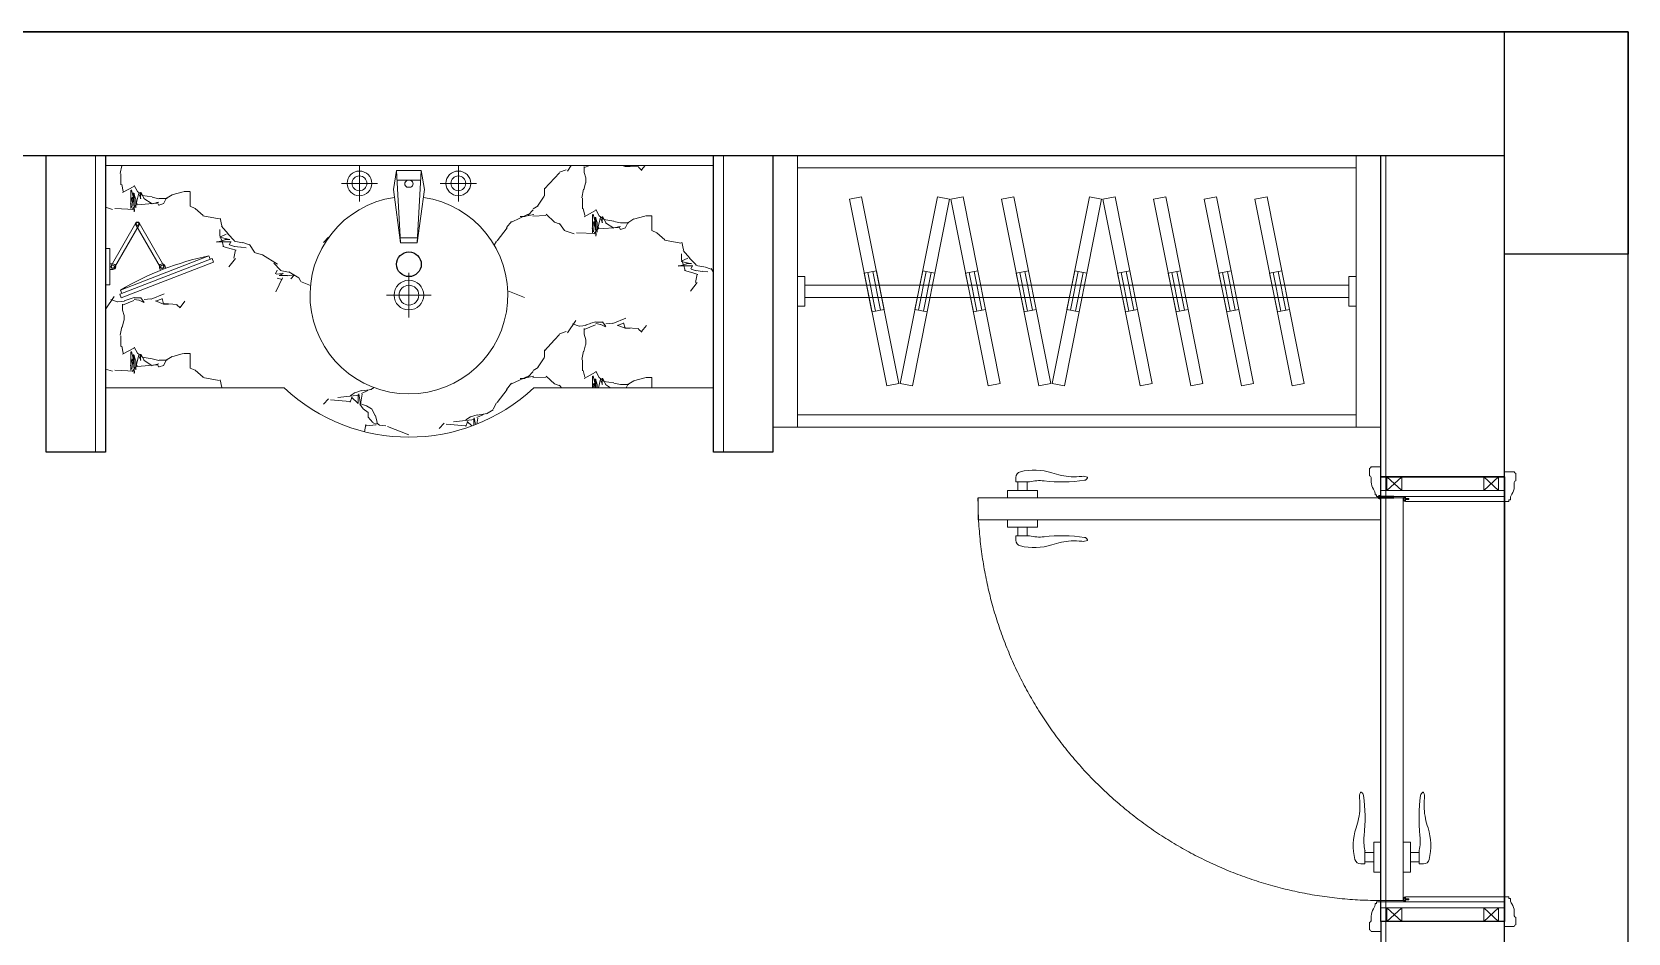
# Model space of a CAD drawing. Header units: millimetres. Extents: x 3162 to 221128, y -144913 to 11496.
# Drawn here: x 32800 to 36028, y -627 to 1196 of the extents above; entities that cross this region are included whole.
import ezdxf
from ezdxf.xclip import XClip

# ---------------------------------------------------------------- set-up
doc = ezdxf.new("R2010")
doc.units = ezdxf.units.MM
doc.header["$LTSCALE"] = 10
doc.header["$XCLIPFRAME"] = 2
for name, pattern in [('ACAD_ISO03W100', [30, 12, -18]), ('DASH', [8.89, 6.35, -2.54]), ('DOTE', [61.468, 50.8, -5.08, 0.508, -5.08]), ('HIDDEN', [9.525, 6.35, -3.175])]:
    doc.linetypes.add(name, pattern=pattern)
for name, color, linetype, lineweight in [('FC-Doorsill【门槛线】', 8, 'Continuous', 0), ('FF-Complete【墙体完成线】', 6, 'Continuous', 0), ('FF-Door【门】', 51, 'Continuous', 0), ('FF-FIXT【洁具】', 31, 'Continuous', 0), ('FF-MT【门套】', 20, 'Continuous', 0), ('FF-【活动成品家具】', 51, 'Continuous', 0)]:
    doc.layers.add(name, color=color, linetype=linetype, lineweight=lineweight)
for name, color, linetype in [('SYMBOL【符号】', 136, 'Continuous'), ('WALL_NEW【新建墙体】', 4, 'Continuous'), ('WALL【墙体】', 7, 'Continuous')]:
    doc.layers.add(name, color=color, linetype=linetype)

# ---------------------------------------------------------------- blocks, each defined once
blk = doc.blocks.new('洗手台40')
at = {"color": 8}
for p, q in [((194.8, 336.5), (194.8, 263.5)), ((231.3, 300), (158.3, 300)), ((-31.3, 245.1), (-31.3, 154.9)), ((182.2, 231.4), (74.6, 216.7)), ((221.1, 225), (182.2, 231.4)), ((13.8, 200), (-76.3, 200)), ((221.1, 225), (74.6, 216.7)), ((74.6, 216.7), (74.6, 200)), ((74.6, 183.3), (74.6, 200)), ((84.7, 217.2), (84.7, 200)), ((84.7, 182.8), (84.7, 200)), ((201.4, 223.9), (201.4, 200)), ((201.4, 176.1), (201.4, 200)), ((221.1, 225), (221.1, 200)), ((221.1, 175), (221.1, 200)), ((221.1, 175), (74.6, 183.3)), ((182.2, 168.6), (74.6, 183.3)), ((221.1, 175), (182.2, 168.6)), ((194.8, 136.5), (194.8, 63.5)), ((231.3, 100), (158.3, 100))]:
    blk.add_line(p, q, dxfattribs=at)
for centre, radius in [((194.8, 300), 25), ((194.8, 300), 15), ((-31.3, 200), 30), ((-31.3, 200), 20), ((194.8, 100), 25), ((194.8, 100), 15)]:
    blk.add_circle(centre, radius, dxfattribs=at)
blk.add_arc((-31.3, 200), 200, 8.4238, 351.5762)
for centre, start, end in [((194, 201.2), 350.5252, 189.4748), ((194, 198.8), 170.5252, 9.4748)]:
    blk.add_arc(centre, 7.19, start, end, dxfattribs=at)
blk = doc.blocks.new('刮须镜平面')
at = {"color": 0, "ltscale": 0.4}
for p, q in [((-118.2, 1.9), (-68.3, 88.4)), ((-61.6, 84.6), (-111.6, -1.9)), ((-68.3, 84.6), (-18.3, -1.9)), ((-11.7, 1.9), (-61.6, 88.4)), ((-9.2, 36.5), (0, 36.5)), ((-9.2, -36.5), (-9.2, 36.5)), ((0, 36.5), (0, -36.5)), ((-218.4, 9.3), (-215.7, 16.4)), ((-32.2, -63), (-218.4, 9.3)), ((-215.7, 16.4), (-29.4, -55.8)), ((-212.1, 15), (-209.3, 22.2)), ((-209.3, 22.2), (-30.2, -47.3)), ((-122.3, -3.3), (-120.3, 2.1)), ((-9.2, 5.8), (-15, 5.8)), ((-111.6, -7.5), (-109.5, -2.1)), ((-9.2, -5.8), (-15, -5.8)), ((-33, -54.4), (-30.2, -47.3)), ((-29.4, -55.8), (-32.2, -63)), ((0, -36.5), (-9.2, -36.5))]:
    blk.add_line(p, q, dxfattribs=at)
for centre in [(-64.9, 86.5), (-114.9, 0), (-15, 0)]:
    blk.add_circle(centre, 3.07, dxfattribs=at)
for centre, radius, start, end in [((-64.9, 86.5), 3.84, 30, 210), ((-64.9, 86.5), 3.84, 330, 150), ((-335.4, -568.2), 603.7, 59.6373, 77.9472), ((-114.9, 0), 5.76, 338.7922, 158.7922), ((-114.9, 0), 3.84, 150, 330), ((-15, 0), 5.76, 90, 270), ((-15, 0), 3.84, 210, 30)]:
    blk.add_arc(centre, radius, start, end, dxfattribs=at)
blk = doc.blocks.new('门套线03')
at = {"ltscale": 100}
blk.add_lwpolyline([(60, 0), (60, 19.7, -0.339185), (56.6, 23.1), (42, 23.1, -0.360475), (38.5, 19.7), (29.2, 19.7, 0.137802), (14.5, 14.7, -0.16589), (3.4, 11.9), (3.4, 8.7), (0, 8.7), (0, 0)], format="xyb", close=True, dxfattribs=at)
blk = doc.blocks.new('HL_Door_Hinge')
at = {"color": 0, "linetype": 'DOTE', "ltscale": 0.04}
for p, q in [((-4, 3), (4, 3)), ((0, -1), (0, 7))]:
    blk.add_line(p, q, dxfattribs=at)
at = {"color": 0, "linetype": 'DASH', "ltscale": 5}
for p, q in [((-2, -26), (-2, 0.8)), ((-0.5, -26), (-0.5, 0)), ((0.5, -26), (0.5, 0)), ((2, -26), (2, 0.8)), ((-0.5, -26), (-2, -26)), ((0.5, -26), (2, -26))]:
    blk.add_line(p, q, dxfattribs=at)
for radius in [3, 2]:
    blk.add_circle((0, 3), radius, dxfattribs=at)
blk = doc.blocks.new('HL_Door_Seal')
at = {"color": 0}
for p, q in [((5, 0), (-5, 0)), ((-1, 6), (-0.5, 6.5)), ((-1, 6), (-0.5, 6)), ((-1, 5.5), (-0.5, 6)), ((-1, 5.5), (-0.5, 5.5)), ((-1, 5), (-0.5, 5.5)), ((-1, 4.5), (-0.5, 5)), ((-1, 5), (-0.5, 5)), ((-1, 4.5), (-0.5, 4.5)), ((-1, 4), (-0.5, 4.5)), ((-1, 4), (-0.5, 4)), ((-1, 3.5), (-0.5, 4)), ((-1, 3.5), (-0.5, 3.5)), ((-1, 3), (-0.5, 3.5)), ((-1, 3), (-0.5, 3)), ((-1, 2.5), (-0.5, 3)), ((-1, 2.5), (-0.5, 2.5)), ((-1, 2), (-0.5, 2.5)), ((-1, 2), (-0.5, 2)), ((-1, 1.5), (-0.5, 2)), ((-1, 1.5), (-0.5, 1.5)), ((-1, 1), (-0.5, 1.5)), ((-1, 1), (-0.5, 1)), ((-1, 0.5), (-0.5, 1)), ((-1, 0.5), (-0.5, 0.5)), ((-1, 0), (-0.5, 0.5)), ((-0.5, 6.5), (0.5, 6.5)), ((1, 6), (0.5, 6.5)), ((1, 6), (0.5, 6)), ((1, 5.5), (0.5, 6)), ((1, 5.5), (0.5, 5.5)), ((1, 5), (0.5, 5.5)), ((1, 5), (0.5, 5)), ((1, 4.5), (0.5, 5)), ((1, 4.5), (0.5, 4.5)), ((1, 4), (0.5, 4.5)), ((1, 4), (0.5, 4)), ((1, 3.5), (0.5, 4)), ((1, 3.5), (0.5, 3.5)), ((1, 3), (0.5, 3.5)), ((1, 3), (0.5, 3)), ((1, 2.5), (0.5, 3)), ((1, 2.5), (0.5, 2.5)), ((1, 2), (0.5, 2.5)), ((1, 2), (0.5, 2)), ((1, 1.5), (0.5, 2)), ((1, 1.5), (0.5, 1.5)), ((1, 1), (0.5, 1.5)), ((1, 1), (0.5, 1)), ((1, 0.5), (0.5, 1)), ((1, 0.5), (0.5, 0.5)), ((1, 0), (0.5, 0.5))]:
    blk.add_line(p, q, dxfattribs=at)
blk.add_lwpolyline([(-3.9, -1, 0.774597), (3.9, -1)], format="xyb", close=True, dxfattribs=at)
blk.add_arc((0, 0), 5, 180, 0.0005, dxfattribs=at)
blk = doc.blocks.new('门把手02')
at = {"color": 250}
for p, q in [((-13.5, 32.2), (-13.5, 40.9)), ((-30.4, 14.6), (-15.2, 14.6)), ((-30.4, 0), (-30.4, 14.6)), ((30.4, 0), (-30.4, 0)), ((-15.2, 14.6), (19.6, 14.6)), ((-15.2, 14.6), (19.6, 14.6)), ((12.9, 32.2), (-13.5, 32.2)), ((-9.4, 14.6), (-9.4, 32.2)), ((9.4, 14.6), (9.4, 32.2)), ((19.6, 14.6), (30.4, 14.6)), ((30.4, 14.6), (30.4, 0))]:
    blk.add_line(p, q, dxfattribs=at)
at = {"color": 250, "extrusion": (0, 0, -1)}
for centre, major_axis, start_param, end_param in [((-1.3, 40.9), (-8.59, 8.59), 5.497787, 6.813202), ((23.4, -64.1), (-0.1, 120), -0.233047, 0.306451), ((12.9, 37.2), (3.58, 3.58), 2.124304, 2.356194), ((33.8, -51.4), (0, 86), -0.231441, 0.114669), ((79.3, 368.4), (-0.1, 336.3), 3.005111, 3.247916), ((107.8, 189.2), (1.8, 147), 3.194781, 3.464277), ((105.2, 172), (-91.7, 91.7), 3.813778, 3.981187), ((122.5, 24), (-13.7, 13.7), 0.647464, 1.248663), ((124, 43.6), (5.92, 5.92), 1.238085, 2.228964), ((130.6, 40.4), (-0.729, 0.729), 1.325662, 2.819982)]:
    blk.add_ellipse(centre, major_axis=major_axis, ratio=1, start_param=start_param, end_param=end_param, dxfattribs=at)
blk = doc.blocks.new('hld_1_819.978_250_门把手02_门套线03_45_0_0_3_40_0_1_1')
at = {"layer": 'FC-Doorsill【门槛线】'}
for p, q in [((-0.5, 0.1389), (0.5, 0.1389)), ((-0.5, -0.1389), (0.5, -0.1389))]:
    blk.add_line(p, q, dxfattribs=at)
at = {"layer": 'FF-Door【门】'}
blk.add_lwpolyline([(-0.4528, 0.1389), (-0.4028, 0.1389), (-0.4028, 1.0444), (-0.4528, 1.0444)], close=True, dxfattribs=at)
at = {"layer": 'FF-Door【门】', "color": 250, "linetype": 'ACAD_ISO03W100', "ltscale": 0.104167}
blk.add_lwpolyline([(-0.4528, 0.1389), (0.4528, 0.1389), (0.4528, 0.0889), (-0.4528, 0.0889)], close=True, dxfattribs=at)
at = {"layer": 'FF-Door【门】', "color": 8, "linetype": 'HIDDEN', "ltscale": 60}
blk.add_arc((-0.4528, 0.1389), 0.9056, 0, 90, dxfattribs=at)
at = {"layer": 'FF-MT【门套】', "color": 250}
for p, q in [((-0.4689, 0.1256), (-0.5, 0.0922)), ((-0.4689, 0.0922), (-0.5, 0.1256)), ((0.4689, 0.1256), (0.5, 0.0922)), ((0.4689, 0.0922), (0.5, 0.1256)), ((-0.5, -0.0922), (-0.4689, -0.1256)), ((-0.5, -0.1256), (-0.4689, -0.0922)), ((0.5, -0.0922), (0.4689, -0.1256)), ((0.5, -0.1256), (0.4689, -0.0922))]:
    blk.add_line(p, q, dxfattribs=at)
for points in [[(-0.5, 0.1389), (-0.4689, 0.1389), (-0.4689, 0.1256), (-0.5, 0.1256)], [(-0.4689, 0.1256), (-0.4689, 0.0922), (-0.5, 0.0922), (-0.5, 0.1256)], [(-0.4689, 0.1389), (-0.4556, 0.1389), (-0.4556, -0.1389), (-0.4689, -0.1389)], [(0.4689, 0.1389), (0.4556, 0.1389), (0.4556, -0.1389), (0.4689, -0.1389)], [(0.5, 0.1389), (0.4689, 0.1389), (0.4689, 0.1256), (0.5, 0.1256)], [(0.4689, 0.1256), (0.4689, 0.0922), (0.5, 0.0922), (0.5, 0.1256)], [(-0.5, -0.0922), (-0.5, -0.1256), (-0.4689, -0.1256), (-0.4689, -0.0922)], [(0.5, -0.0922), (0.5, -0.1256), (0.4689, -0.1256), (0.4689, -0.0922)], [(-0.5, -0.1389), (-0.4689, -0.1389), (-0.4689, -0.1256), (-0.5, -0.1256)], [(0.5, -0.1389), (0.4689, -0.1389), (0.4689, -0.1256), (0.5, -0.1256)]]:
    blk.add_lwpolyline(points, close=True, dxfattribs=at)
at = {"layer": 'FF-MT【门套】'}
for points in [[(-0.5, 0.1389), (-0.4556, 0.1389), (-0.4556, 0.0833), (-0.4444, 0.0833), (-0.4444, -0.1389), (-0.5, -0.1389)], [(0.5, 0.1389), (0.4556, 0.1389), (0.4556, 0.0833), (0.4444, 0.0833), (0.4444, -0.1389), (0.5, -0.1389)]]:
    blk.add_lwpolyline(points, close=True, dxfattribs=at)
at = {"layer": 'FF-Door【门】', "color": 250, "yscale": 0.001111138856807, "zscale": 0.001111138856807}
for name, p, xscale, rotation in [('门把手02', (-0.4528, 0.9444), -0.001111138856807, 90.00000000000593), ('门把手02', (-0.4028, 0.9444), 0.001111138856807, 270.0000000000178), ('HL_Door_Seal', (-0.45, 0.0833), 0.001111138856807, 180.0000000000119), ('HL_Door_Seal', (0.45, 0.0833), -0.001111138856807, 180)]:
    blk.add_blockref(name, p, dxfattribs=dict(at, xscale=xscale, rotation=rotation))
at = {"layer": 'FF-Door【门】', "color": 250, "zscale": 0.001111138856807}
for name, p, xscale, yscale in [('门把手02', (0.3556, 0.1389), -0.001111138856807, 0.001111138856807), ('HL_Door_Hinge', (-0.4542, 0.1389), 0.001111138856807, 0.001111138856807), ('门把手02', (0.3556, 0.0889), -0.001111138856807, -0.001111138856807)]:
    blk.add_blockref(name, p, dxfattribs=dict(at, xscale=xscale, yscale=yscale))
at = {"layer": 'FF-MT【门套】', "zscale": 0.001111138856807}
for p, xscale, yscale in [((-0.4556, 0.1389), -0.001111138856807, 0.001111138856807), ((0.4556, 0.1389), 0.001111138856807, 0.001111138856807), ((-0.4444, -0.1389), -0.001111138856807, -0.001111138856807), ((0.4444, -0.1389), 0.001111138856807, -0.001111138856807)]:
    blk.add_blockref('门套线03', p, dxfattribs=dict(at, xscale=xscale, yscale=yscale))
blk = doc.blocks.new('*U991', base_point=(20016.2, 946.2))
for points in [[(20066.2, 396.2), (20016.2, 396.2), (20016.2, 946.2), (20066.2, 946.2)], [(21196.2, 946.2), (21246.2, 946.2), (21246.2, 396.2), (21196.2, 396.2)]]:
    blk.add_lwpolyline(points, close=True)
for points in [[(20066.2, 946.2), (21196.2, 946.2)], [(20066.2, 396.2), (21196.2, 396.2)]]:
    blk.add_lwpolyline(points)
at = {"color": 0}
for points in [[(20066.2, 921.2), (21196.2, 921.2)], [(20066.2, 421.2), (21196.2, 421.2)]]:
    blk.add_lwpolyline(points, dxfattribs=at)
at = {"color": 0, "linetype": 'DASH', "ltscale": 24}
for points in [[(20195.9, 862.4), (20271, 484.8), (20246.5, 480), (20171.4, 857.6)], [(20273.9, 484.8), (20349, 862.4), (20373.5, 857.6), (20298.4, 480)], [(20400.9, 862.4), (20476, 484.8), (20451.5, 480), (20376.4, 857.6)], [(20503.4, 862.4), (20578.5, 484.8), (20554, 480), (20478.9, 857.6)], [(20581.4, 484.8), (20656.5, 862.4), (20681, 857.6), (20605.9, 480)], [(20708.4, 862.4), (20783.5, 484.8), (20759, 480), (20683.9, 857.6)], [(20810.9, 862.4), (20886, 484.8), (20861.5, 480), (20786.4, 857.6)], [(20913.4, 862.4), (20988.5, 484.8), (20964, 480), (20888.9, 857.6)], [(21015.9, 862.4), (21091, 484.8), (21066.5, 480), (20991.4, 857.6)], [(20225.7, 712.9), (20241.3, 634.4), (20216.8, 629.5), (20201.1, 708)], [(20218.3, 711.4), (20233.9, 632.9), (20224.1, 631), (20208.5, 709.5)], [(20303.6, 634.4), (20319.3, 712.9), (20343.8, 708), (20328.2, 629.5)], [(20311, 632.9), (20326.6, 711.4), (20336.4, 709.5), (20320.8, 631)], [(20430.7, 712.9), (20446.3, 634.4), (20421.8, 629.5), (20406.1, 708)], [(20423.3, 711.4), (20438.9, 632.9), (20429.1, 631), (20413.5, 709.5)], [(20533.2, 712.9), (20548.8, 634.4), (20524.3, 629.5), (20508.6, 708)], [(20525.8, 711.4), (20541.4, 632.9), (20531.6, 631), (20516, 709.5)], [(20611.1, 634.4), (20626.8, 712.9), (20651.3, 708), (20635.7, 629.5)], [(20618.5, 632.9), (20634.1, 711.4), (20643.9, 709.5), (20628.3, 631)], [(20738.2, 712.9), (20753.8, 634.4), (20729.3, 629.5), (20713.6, 708)], [(20730.8, 711.4), (20746.4, 632.9), (20736.6, 631), (20721, 709.5)], [(20840.7, 712.9), (20856.3, 634.4), (20831.8, 629.5), (20816.1, 708)], [(20833.3, 711.4), (20848.9, 632.9), (20839.1, 631), (20823.5, 709.5)], [(20943.2, 712.9), (20958.8, 634.4), (20934.3, 629.5), (20918.6, 708)], [(20935.8, 711.4), (20951.4, 632.9), (20941.6, 631), (20926, 709.5)], [(21045.7, 712.9), (21061.3, 634.4), (21036.8, 629.5), (21021.1, 708)], [(21038.3, 711.4), (21053.9, 632.9), (21044.1, 631), (21028.5, 709.5)]]:
    blk.add_lwpolyline(points, close=True, dxfattribs=at)
at = {"color": 0}
for points in [[(20081.2, 641.2), (20066.2, 641.2), (20066.2, 701.2), (20081.2, 701.2)], [(21181.2, 701.2), (21196.2, 701.2), (21196.2, 641.2), (21181.2, 641.2)], [(21181.2, 701.2), (21196.2, 701.2), (21196.2, 641.2), (21181.2, 641.2)]]:
    blk.add_lwpolyline(points, close=True, dxfattribs=at)
at = {"color": 0, "linetype": 'DASH', "ltscale": 24}
for points in [[(20081.2, 683.7), (21181.2, 683.7)], [(20081.2, 658.7), (21181.2, 658.7)]]:
    blk.add_lwpolyline(points, dxfattribs=at)
blk = doc.blocks.new('海龙_08065491')
at = {"layer": 'FF-FIXT【洁具】'}
h = blk.add_hatch(dxfattribs=at)
h.set_pattern_fill('AA大理石深SC800', color=8, scale=700, pattern_type=2)
h.set_pattern_definition([(177.769103, (2570502.35, -1700771.014), (-700.00002183, -2.69e-05), [40.03034, -8366.3405]), (28.1136392, (2570482.35, -1700733.616), (700.0000028, 327.23196765), [26.45461, -5529.00824]), (76.6298055, (2570482.35, -1700680.636), (-1.05e-05, 327.2319275), [14.41496, -3012.71901]), (106.992819, (2570485.68, -1700657.26), (6.7e-06, 327.2319222), [11.40566, -2383.78875]), (21.8355897, (2570482.35, -1700633.89), (699.99999517, 327.2319006), [25.13679, -5253.58526]), (17.3096175, (2570485.68, -1700627.66), (700.0000145, 327.231969), [10.47438, -2189.14444]), (162.690382, (2570462.35, -1700769.46), (-700.0000325, 327.231908), [20.94876, -2178.67006]), (125.490837, (2570442.35, -1700763.22), (-4.3e-05, 327.231901), [17.22434, -1188.48149]), (162.690382, (2570432.35, -1700749.2), (-700.0000325, 327.231908), [10.47438, -2189.14444]), (136.925518, (2570422.35, -1700746.08), (-2e-05, 327.23191), [22.8165, -935.47517]), (3.3442344, (2570379.018, -1700732.058), (700.000013, 4.667e-05), [26.71214, -5582.84048]), (10.5914065, (2570362.35, -1700735.174), (1400.000031, 327.2319727), [16.95554, -3543.70772]), (0, (2570352.35, -1700735.17), (700, 327.23194), [10, -689.99994]), (103.370194, (2570482.35, -1700733.616), (-5.48e-05, 327.2319113), [14.41489, -3012.71901]), (90, (2570479, -1700719.6), (700, -4e-14), [10.90773, -316.32419]), (90, (2570479, -1700708.7), (700, -4e-14), [10.90773, -316.32419]), (78.995121, (2570479.02, -1700697.776), (-2.72e-05, 327.2319559), [17.46185, -3649.52189]), (90, (2570482.35, -1700646.35), (700, -4e-14), [12.46598, -314.76592]), (6.6658365, (2570472.35, -1700629.21), (699.9999705, 1.27e-05), [13.42411, -2805.63262]), (160.679045, (2570472.35, -1700629.21), (-699.9999937, 327.231933), [14.12908, -2952.97835]), (47.485996, (2570189.02, -1700834.9), (700.0000005, 654.4639248), [14.79793, -3092.76646]), (6.1571803, (2570199.018, -1700823.995), (2800.00001973, 327.23192843), [43.58473, -9109.2134]), (31.9352432, (2570242.35, -1700819.32), (699.9999716, 327.2319319), [11.78345, -2462.74511]), (19.3209546, (2570252.35, -1700813.09), (699.999996, 327.2319281), [14.12908, -2952.97835]), (8.8568723, (2570265.68, -1700808.41), (699.9999635, 5.46e-05), [20.24134, -2105.10111]), (30.29957, (2570285.684, -1700805.295), (700.0000166, 327.2319738), [15.44284, -3227.55244]), (61.8626245, (2570299.02, -1700797.5), (-3.7e-05, 327.231936), [14.13664, -1470.21231]), (52.9473395, (2570305.684, -1700785.038), (700.00000455, 981.6958246), [33.192334, -6937.19747]), (51.263996, (2570325.684, -1700758.55), (699.999997, 981.6958529), [15.98128, -3340.08304]), (25.054876, (2570335.68, -1700746.08), (700, -3e-06), [36.79571, -735.91427]), (47.485996, (2570369.02, -1700730.5), (700.0000005, 654.4639248), [14.79793, -3092.76646]), (31.9352432, (2570379.02, -1700719.59), (699.9999716, 327.2319319), [11.78345, -2462.74511]), (56.6470201, (2570389.018, -1700713.36), (700.0000012, 981.6958188), [24.25143, -5068.55181]), (90, (2570402.35, -1700693.1), (700, -4e-14), [15.582476, -311.64945]), (47.485996, (2570402.35, -1700677.52), (700.0000005, 654.4639248), [29.59586, -3077.96853]), (47.485996, (2570422.35, -1700655.704), (700.0000005, 654.4639248), [14.79793, -3092.76646]), (19.3209546, (2570432.35, -1700644.796), (699.999996, 327.2319281), [14.12908, -2952.97835]), (56.2378233, (2570445.684, -1700640.12), (699.99996254, 981.69585345), [29.98968, -6267.84088]), (25.054876, (2570265.68, -1700814.64), (700, -3e-06), [14.71827, -757.99171]), (80.6556929, (2570262.35, -1700834.9), (2.62e-05, 327.2319152), [20.52967, -4290.69354]), (160.679045, (2570275.684, -1700839.58), (-699.9999937, 327.231933), [14.12908, -2952.97835]), (148.064756, (2570285.68, -1700845.81), (-699.999967, 327.2319416), [11.78345, -2462.74511]), (115.424913, (2570292.35, -1700859.834), (-700.000029, 1636.1597197), [15.52817, -3245.38277]), (103.370194, (2570295.684, -1700873.86), (-5.48e-05, 327.2319113), [14.41489, -3012.71901]), (144.961427, (2570302.35, -1700878.53), (-700.0000265, 654.4638884), [8.14233, -1701.74844]), (173.334163, (2570315.684, -1700880.09), (-699.9999705, 1.88e-05), [13.42411, -2805.63262]), (158.418473, (2570359.018, -1700897.232), (-4199.99999472, 1636.15974199), [46.60026, -9739.4493]), (78.995121, (2570272.35, -1700895.674), (-2.72e-05, 327.2319559), [17.46185, -3649.52189]), (4.4550498, (2570275.684, -1700878.533), (700.0000104, 4.37e-05), [20.0606, -4192.66778]), (154.945124, (2570295.68, -1700876.97), (-700, -9e-07), [7.35917, -765.35081]), (132.514004, (2570289.02, -1700873.86), (-699.9999993, 654.463926), [14.79793, -3092.76646]), (90, (2570279, -1700862.95), (700, -4e-14), [9.34949, -317.88246]), (142.076999, (2570279.02, -1700853.6), (-700.0000235, 654.463844), [12.67686, -2649.46857]), (125.490837, (2570269.02, -1700845.81), (-4.3e-05, 327.231901), [11.48294, -1194.22296]), (99.344307, (2570262.35, -1700836.46), (-2.57e-05, 327.2319152), [20.5296, -4290.69354]), (90, (2570259, -1700834.9), (700, -4e-14), [18.69897, -308.53291]), (136.925518, (2570259.02, -1700834.9), (-2e-05, 327.23191), [18.2532, -940.03847]), (70.3775316, (2570242.35, -1700831.79), (1.97e-05, 327.231914), [9.92593, -2074.51804]), (175.54495, (2570242.35, -1700831.786), (-700.0000158, -2.36e-05), [40.1212, -4172.60718]), (148.064756, (2570839.02, -1700908.14), (-699.999967, 327.2319416), [23.56697, -2450.96166]), (35.0385725, (2570799.02, -1700903.47), (700.000032, 654.463882), [8.14233, -1701.74844]), (6.6658365, (2570815.684, -1700903.465), (699.9999705, 1.27e-05), [13.42411, -2805.63262]), (162.690382, (2570805.68, -1700911.26), (-700.0000325, 327.231908), [10.47438, -2189.14444]), (64.5750864, (2570792.35, -1700939.305), (699.9999829, 1636.1597424), [31.05627, -3229.8546]), (0, (2570799.02, -1700903.47), (700, 327.23194), [16.666664, -683.33328]), (118.137375, (2570842.35, -1700914.37), (-2.2e-05, 327.231903), [7.06832, -1477.28063]), (157.435521, (2570872.35, -1700926.84), (-699.9999875, 327.23189523), [32.48693, -6789.76837]), (136.925518, (2570879.02, -1700933.07), (-2e-05, 327.23191), [9.1266, -949.16507]), (154.945124, (2570889.02, -1700937.75), (-700, -9e-07), [11.03872, -761.67126]), (49.4476465, (2570822.35, -1700909.7), (700.0000126, 981.6957893), [10.25416, -2143.11958]), (51.263996, (2570599.02, -1700641.68), (699.999997, 981.6958529), [15.98128, -3340.08304]), (136.925518, (2570599.02, -1700641.68), (-2e-05, 327.23191), [9.1266, -949.16507]), (176.655765, (2570592.35, -1700635.447), (-700.00001707, -1.59e-05), [26.71214, -5582.84048]), (106.992819, (2570565.68, -1700633.89), (6.7e-06, 327.2319222), [11.40566, -2383.78875]), (19.3209546, (2570549.02, -1700627.655), (699.999996, 327.2319281), [14.12908, -2952.97835]), (159.49524, (2570565.684, -1700633.89), (-700.0000066, 327.2319549), [17.79407, -3718.95475]), (180, (2570575.7, -1700633.9), (-700, 327.23194), [10, -689.99994]), (22.2465213, (2570539.018, -1700622.98), (700.0000198, 327.23192524), [28.8113, -6021.55701]), (6.6658365, (2570525.684, -1700624.54), (699.9999705, 1.27e-05), [13.42411, -2805.63262]), (52.1215557, (2570695.684, -1700886.324), (700.0000225, 981.6958277), [21.71596, -4538.63158]), (78.995121, (2570709.02, -1700869.184), (-2.72e-05, 327.2319559), [17.46185, -3649.52189]), (162.690382, (2570712.35, -1700852.04), (-700.0000325, 327.231908), [10.47438, -2189.14444]), (164.332014, (2570702.35, -1700848.926), (-1399.9999669, 327.2319563), [17.30988, -3617.75911]), (104.970339, (2570685.684, -1700844.25), (-3.98e-05, 327.2319457), [12.90394, -2696.92402]), (109.622468, (2570682.35, -1700831.79), (-1.74e-05, 327.231914), [9.92593, -2074.51804]), (90, (2570679, -1700822.44), (700, -4e-14), [12.46598, -314.76592]), (25.054876, (2570679.02, -1700825.55), (700, -3e-06), [14.71827, -757.99171]), (166.844039, (2570699.02, -1700830.23), (-699.999993, 327.2319035), [20.53905, -1417.1955]), (0, (2570689.02, -1700830.23), (700, 327.23194), [10, -689.99994]), (15.667986, (2570672.35, -1700834.9), (1399.9999669, 327.2319563), [17.30988, -3617.75911]), (180, (2570689.02, -1700834.9), (-700, 327.23194), [16.666664, -683.33328]), (180, (2570702.35, -1700834.9), (-700, 327.23194), [13.333334, -686.66661]), (61.8626245, (2570699.02, -1700841.14), (-3.7e-05, 327.231936), [7.06832, -1477.28063]), (162.690382, (2570709.02, -1700844.25), (-700.0000325, 327.231908), [10.47438, -2189.14444]), (173.334163, (2570722.35, -1700845.81), (-699.9999705, 1.88e-05), [13.42411, -2805.63262]), (171.143127, (2570732.35, -1700847.37), (-699.9999743, -6e-06), [10.12067, -2115.22178]), (13.15596, (2570542.35, -1700758.55), (699.999983, 327.2319595), [13.6927, -1424.04185]), (146.796701, (2570542.35, -1700758.55), (-1400.0000003, 981.6958516), [19.91878, -4163.01753]), (118.137375, (2570525.68, -1700747.64), (-2.2e-05, 327.231903), [14.13664, -1470.21231]), (90, (2570519, -1700747.64), (700, -4e-14), [12.46598, -314.76592]), (113.162745, (2570519.02, -1700747.64), (-3.44e-05, 327.2319177), [8.47434, -1771.13755]), (75.873987, (2570509.018, -1700766.34), (699.99999423, 2945.08749146), [27.31624, -5709.08807]), (90, (2570509, -1700766.34), (700, -4e-14), [18.69897, -308.53291]), (106.992819, (2570509.02, -1700747.64), (6.7e-06, 327.2319222), [11.40566, -2383.78875]), (90, (2570505.7, -1700774.1), (700, -4e-14), [37.397934, -289.83395]), (95.3136086, (2570505.684, -1700774.13), (-1.335e-05, 327.2319124), [35.99435, -7522.8223]), (83.5762835, (2570499.018, -1700767.898), (3.255e-05, 327.23196893), [29.79375, -6226.89452]), (90, (2570499, -1700767.9), (700, -4e-14), [9.34949, -317.88246]), (76.6298055, (2570499.02, -1700758.55), (-1.05e-05, 327.2319275), [14.41496, -3012.71901]), (103.370194, (2570502.35, -1700744.524), (-5.48e-05, 327.2319113), [14.41489, -3012.71901]), (90, (2570499, -1700757), (700, -4e-14), [26.490205, -300.7417]), (133.553349, (2570802.35, -1700892.56), (-700.0000129, 654.4639115), [19.35087, -4044.33463]), (169.408593, (2570819.02, -1700895.674), (-1400.000041, 327.2319161), [16.95554, -3543.70772]), (6.6658365, (2570792.35, -1700900.35), (699.9999705, 1.27e-05), [13.42411, -2805.63262]), (66.837255, (2570792.35, -1700900.35), (-2.94e-05, 327.231945), [8.47434, -1771.13755]), (148.064756, (2570795.68, -1700880.09), (-699.999967, 327.2319416), [35.35042, -2439.17821]), (164.332014, (2570765.684, -1700861.39), (-1399.9999669, 327.2319563), [17.30988, -3617.75911]), (122.690182, (2570749.02, -1700856.72), (-699.9999866, 981.6958593), [18.51521, -3869.68155]), (160.679045, (2570739.02, -1700841.135), (-699.9999937, 327.231933), [14.12908, -2952.97835]), (169.408593, (2570725.684, -1700836.46), (-1400.000041, 327.2319161), [16.95554, -3543.70772]), (133.553349, (2570709.02, -1700833.344), (-700.0000129, 654.4639115), [19.35087, -4044.33463]), (130.552353, (2570695.68, -1700819.32), (-700.000004, 981.6957954), [20.50832, -2132.86542]), (102.074477, (2570682.35, -1700803.74), (-2.5e-05, 327.2319044), [15.93501, -3330.41737]), (169.408593, (2570679.02, -1700788.155), (-1400.000041, 327.2319161), [33.91108, -3526.75218]), (139.920946, (2570645.684, -1700781.92), (-700.0000024, 654.46388085), [21.78204, -4552.44356]), (154.945124, (2570629.02, -1700767.9), (-700, -9e-07), [11.03872, -761.67126]), (90, (2570619, -1700763.2), (700, -4e-14), [29.606696, -297.62523]), (0, (2570605.7, -1700733.6), (700, 327.23194), [13.333334, -686.66661]), (14.9560981, (2570582.35, -1700739.85), (1399.9999853, 327.2319453), [24.15147, -5047.66192]), (31.9352432, (2570572.35, -1700746.08), (699.9999716, 327.2319319), [11.78345, -2462.74511]), (61.8626245, (2570565.68, -1700758.55), (-3.7e-05, 327.231936), [14.13664, -1470.21231]), (17.3096175, (2570555.68, -1700761.66), (700.0000145, 327.231969), [10.47438, -2189.14444]), (118.137375, (2570555.68, -1700761.66), (-2.2e-05, 327.231903), [7.06832, -1477.28063]), (4.4550498, (2570512.35, -1700758.55), (700.0000104, 4.37e-05), [40.1212, -4172.60718]), (51.263996, (2570502.35, -1700771.014), (699.999997, 981.6958529), [15.98128, -3340.08304]), (0, (2570555.7, -1700747.64), (700, 327.23194), [16.666664, -683.33328]), (166.844039, (2570555.68, -1700747.64), (-699.999993, 327.2319035), [13.6927, -1424.04185]), (171.143127, (2570542.35, -1700744.52), (-699.9999743, -6e-06), [20.24134, -2105.10111]), (142.076999, (2570522.35, -1700741.41), (-700.0000235, 654.463844), [12.67686, -2649.46857]), (118.137375, (2570512.35, -1700733.62), (-2.2e-05, 327.231903), [14.13664, -1470.21231]), (90, (2570485.7, -1700666.6), (700, -4e-14), [9.34949, -317.88246]), (171.143127, (2570515.68, -1700626.1), (-699.9999743, -6e-06), [10.12067, -2115.22178]), (154.945124, (2570525.68, -1700630.77), (-700, -9e-07), [11.03872, -761.67126]), (125.490837, (2570525.68, -1700630.77), (-4.3e-05, 327.231901), [11.48294, -1194.22296]), (0, (2570505.7, -1700621.42), (700, 327.23194), [13.333334, -686.66661]), (17.3096175, (2570495.68, -1700624.54), (700.0000145, 327.231969), [10.47438, -2189.14444])])
h.paths.add_polyline_path([(1129.6, 1590.3), (1127.5, 1605.9), (1133.9, 1644.8), (1158.9, 1644.8), (1158.9, 1655), (1058.9, 1655), (1058.9, 1643.5, -0.414214), (1083.9, 1618.5, -1), (1033.9, 1618.5, -0.414214), (1058.9, 1643.5), (1058.9, 1655), (545, 1655), (545, 1486.5), (554.2, 1486.5), (554.2, 1455.8), (558.9, 1455.8), (607.3, 1538, -0.57735), (612.6, 1538), (663.2, 1451.9), (614.4, 1536.5), (565.5, 1451.8, -0.510568), (560, 1444.2), (554.2, 1444.2), (554.2, 1413.5), (545, 1413.5), (545, 1205), (906.4, 1205, 0.19081), (1158.9, 1105), (1158.9, 1192.4, -0.929064)])
h.paths.add_polyline_path([(577.2, 1387), (574.4, 1394.2), (578, 1395.6), (575.2, 1402.7), (575.2, 1402.7, -0.037577), (656.6, 1442.5), (657, 1448.9, -1), (662.7, 1451.1), (667.3, 1446.7, -0.03758), (754.3, 1472.2), (757.1, 1465), (760.7, 1466.4), (763.4, 1459.3)], flags=16)
h = blk.add_hatch(dxfattribs=at)
h.set_pattern_fill('AA大理石深SC800', color=8, scale=700, pattern_type=2)
h.set_pattern_definition([(177.769103, (2551836.143, -1701147.21), (-700.00002183, -2.69e-05), [40.03034, -8366.3405]), (28.1136392, (2551816.143, -1701109.812), (700.0000028, 327.23196765), [26.45461, -5529.00824]), (76.6298055, (2551816.14, -1701056.83), (-1.05e-05, 327.2319275), [14.41496, -3012.71901]), (106.992819, (2551819.48, -1701033.46), (6.7e-06, 327.2319222), [11.40566, -2383.78875]), (21.8355897, (2551816.143, -1701010.084), (699.99999517, 327.2319006), [25.13679, -5253.58526]), (17.3096175, (2551819.48, -1701003.85), (700.0000145, 327.231969), [10.47438, -2189.14444]), (162.690382, (2551796.14, -1701145.65), (-700.0000325, 327.231908), [20.94876, -2178.67006]), (125.490837, (2551776.14, -1701139.42), (-4.3e-05, 327.231901), [17.22434, -1188.48149]), (162.690382, (2551766.14, -1701125.39), (-700.0000325, 327.231908), [10.47438, -2189.14444]), (136.925518, (2551756.14, -1701122.28), (-2e-05, 327.23191), [22.8165, -935.47517]), (3.3442344, (2551712.81, -1701108.254), (700.000013, 4.667e-05), [26.71214, -5582.84048]), (10.5914065, (2551696.14, -1701111.37), (1400.000031, 327.2319727), [16.95554, -3543.70772]), (0, (2551686.14, -1701111.37), (700, 327.23194), [10, -689.99994]), (103.370194, (2551816.14, -1701109.81), (-5.48e-05, 327.2319113), [14.41489, -3012.71901]), (90, (2551812.8, -1701095.8), (700, -4e-14), [10.90773, -316.32419]), (90, (2551812.8, -1701084.9), (700, -4e-14), [10.90773, -316.32419]), (78.995121, (2551812.81, -1701073.97), (-2.72e-05, 327.2319559), [17.46185, -3649.52189]), (90, (2551816.14, -1701022.55), (700, -4e-14), [12.46598, -314.76592]), (6.6658365, (2551806.14, -1701005.41), (699.9999705, 1.27e-05), [13.42411, -2805.63262]), (160.679045, (2551806.14, -1701005.41), (-699.9999937, 327.231933), [14.12908, -2952.97835]), (47.485996, (2551522.81, -1701211.1), (700.0000005, 654.4639248), [14.79793, -3092.76646]), (6.1571803, (2551532.81, -1701200.19), (2800.00001973, 327.23192843), [43.58473, -9109.2134]), (31.9352432, (2551576.14, -1701195.52), (699.9999716, 327.2319319), [11.78345, -2462.74511]), (19.3209546, (2551586.14, -1701189.28), (699.999996, 327.2319281), [14.12908, -2952.97835]), (8.8568723, (2551599.48, -1701184.61), (699.9999635, 5.46e-05), [20.24134, -2105.10111]), (30.29957, (2551619.476, -1701181.49), (700.0000166, 327.2319738), [15.44284, -3227.55244]), (61.8626245, (2551632.81, -1701173.7), (-3.7e-05, 327.231936), [14.13664, -1470.21231]), (52.9473395, (2551639.476, -1701161.234), (700.00000455, 981.6958246), [33.192334, -6937.19747]), (51.263996, (2551659.476, -1701134.744), (699.999997, 981.6958529), [15.98128, -3340.08304]), (25.054876, (2551669.48, -1701122.28), (700, -3e-06), [36.79571, -735.91427]), (47.485996, (2551702.81, -1701106.696), (700.0000005, 654.4639248), [14.79793, -3092.76646]), (31.9352432, (2551712.81, -1701095.79), (699.9999716, 327.2319319), [11.78345, -2462.74511]), (56.6470201, (2551722.81, -1701089.555), (700.0000012, 981.6958188), [24.25143, -5068.55181]), (90, (2551736.14, -1701069.3), (700, -4e-14), [15.582476, -311.64945]), (47.485996, (2551736.14, -1701053.715), (700.0000005, 654.4639248), [29.59586, -3077.96853]), (47.485996, (2551756.14, -1701031.9), (700.0000005, 654.4639248), [14.79793, -3092.76646]), (19.3209546, (2551766.14, -1701020.99), (699.999996, 327.2319281), [14.12908, -2952.97835]), (56.2378233, (2551779.476, -1701016.317), (699.99996254, 981.69585345), [29.98968, -6267.84088]), (25.054876, (2551599.48, -1701190.84), (700, -3e-06), [14.71827, -757.99171]), (80.6556929, (2551596.143, -1701211.1), (2.62e-05, 327.2319152), [20.52967, -4290.69354]), (160.679045, (2551609.476, -1701215.77), (-699.9999937, 327.231933), [14.12908, -2952.97835]), (148.064756, (2551619.48, -1701222.01), (-699.999967, 327.2319416), [11.78345, -2462.74511]), (115.424913, (2551626.14, -1701236.03), (-700.000029, 1636.1597197), [15.52817, -3245.38277]), (103.370194, (2551629.476, -1701250.054), (-5.48e-05, 327.2319113), [14.41489, -3012.71901]), (144.961427, (2551636.14, -1701254.73), (-700.0000265, 654.4638884), [8.14233, -1701.74844]), (173.334163, (2551649.48, -1701256.29), (-699.9999705, 1.88e-05), [13.42411, -2805.63262]), (158.418473, (2551692.81, -1701273.428), (-4199.99999472, 1636.15974199), [46.60026, -9739.4493]), (78.995121, (2551606.14, -1701271.87), (-2.72e-05, 327.2319559), [17.46185, -3649.52189]), (4.4550498, (2551609.476, -1701254.73), (700.0000104, 4.37e-05), [20.0606, -4192.66778]), (154.945124, (2551629.48, -1701253.17), (-700, -9e-07), [7.35917, -765.35081]), (132.514004, (2551622.81, -1701250.054), (-699.9999993, 654.463926), [14.79793, -3092.76646]), (90, (2551612.8, -1701239.15), (700, -4e-14), [9.34949, -317.88246]), (142.076999, (2551612.81, -1701229.8), (-700.0000235, 654.463844), [12.67686, -2649.46857]), (125.490837, (2551602.8, -1701222), (-4.3e-05, 327.231901), [11.48294, -1194.22296]), (99.344307, (2551596.143, -1701212.656), (-2.57e-05, 327.2319152), [20.5296, -4290.69354]), (90, (2551592.8, -1701211.1), (700, -4e-14), [18.69897, -308.53291]), (136.925518, (2551592.8, -1701211.1), (-2e-05, 327.23191), [18.2532, -940.03847]), (70.3775316, (2551576.14, -1701207.98), (1.97e-05, 327.231914), [9.92593, -2074.51804]), (175.54495, (2551576.143, -1701207.98), (-700.0000158, -2.36e-05), [40.1212, -4172.60718]), (148.064756, (2552172.81, -1701284.34), (-699.999967, 327.2319416), [23.56697, -2450.96166]), (35.0385725, (2552132.81, -1701279.66), (700.000032, 654.463882), [8.14233, -1701.74844]), (6.6658365, (2552149.48, -1701279.66), (699.9999705, 1.27e-05), [13.42411, -2805.63262]), (162.690382, (2552139.48, -1701287.45), (-700.0000325, 327.231908), [10.47438, -2189.14444]), (64.5750864, (2552126.14, -1701315.5), (699.9999829, 1636.1597424), [31.05627, -3229.8546]), (0, (2552132.8, -1701279.66), (700, 327.23194), [16.666664, -683.33328]), (118.137375, (2552176.14, -1701290.57), (-2.2e-05, 327.231903), [7.06832, -1477.28063]), (157.435521, (2552206.143, -1701303.035), (-699.9999875, 327.23189523), [32.48693, -6789.76837]), (136.925518, (2552212.8, -1701309.27), (-2e-05, 327.23191), [9.1266, -949.16507]), (154.945124, (2552222.8, -1701313.94), (-700, -9e-07), [11.03872, -761.67126]), (49.4476465, (2552156.14, -1701285.89), (700.0000126, 981.6957893), [10.25416, -2143.11958]), (51.263996, (2551932.81, -1701017.875), (699.999997, 981.6958529), [15.98128, -3340.08304]), (136.925518, (2551932.8, -1701017.88), (-2e-05, 327.23191), [9.1266, -949.16507]), (176.655765, (2551926.143, -1701011.643), (-700.00001707, -1.59e-05), [26.71214, -5582.84048]), (106.992819, (2551899.48, -1701010.08), (6.7e-06, 327.2319222), [11.40566, -2383.78875]), (19.3209546, (2551882.81, -1701003.85), (699.999996, 327.2319281), [14.12908, -2952.97835]), (159.49524, (2551899.476, -1701010.084), (-700.0000066, 327.2319549), [17.79407, -3718.95475]), (180, (2551909.48, -1701010.1), (-700, 327.23194), [10, -689.99994]), (22.2465213, (2551872.81, -1700999.177), (700.0000198, 327.23192524), [28.8113, -6021.55701]), (6.6658365, (2551859.48, -1701000.735), (699.9999705, 1.27e-05), [13.42411, -2805.63262]), (52.1215557, (2552029.476, -1701262.52), (700.0000225, 981.6958277), [21.71596, -4538.63158]), (78.995121, (2552042.81, -1701245.38), (-2.72e-05, 327.2319559), [17.46185, -3649.52189]), (162.690382, (2552046.14, -1701228.24), (-700.0000325, 327.231908), [10.47438, -2189.14444]), (164.332014, (2552036.14, -1701225.12), (-1399.9999669, 327.2319563), [17.30988, -3617.75911]), (104.970339, (2552019.48, -1701220.45), (-3.98e-05, 327.2319457), [12.90394, -2696.92402]), (109.622468, (2552016.14, -1701207.98), (-1.74e-05, 327.231914), [9.92593, -2074.51804]), (90, (2552012.8, -1701198.6), (700, -4e-14), [12.46598, -314.76592]), (25.054876, (2552012.8, -1701201.75), (700, -3e-06), [14.71827, -757.99171]), (166.844039, (2552032.81, -1701206.42), (-699.999993, 327.2319035), [20.53905, -1417.1955]), (0, (2552022.8, -1701206.42), (700, 327.23194), [10, -689.99994]), (15.667986, (2552006.14, -1701211.1), (1399.9999669, 327.2319563), [17.30988, -3617.75911]), (180, (2552022.8, -1701211.1), (-700, 327.23194), [16.666664, -683.33328]), (180, (2552036.14, -1701211.1), (-700, 327.23194), [13.333334, -686.66661]), (61.8626245, (2552032.81, -1701217.33), (-3.7e-05, 327.231936), [7.06832, -1477.28063]), (162.690382, (2552042.81, -1701220.45), (-700.0000325, 327.231908), [10.47438, -2189.14444]), (173.334163, (2552056.14, -1701222.006), (-699.9999705, 1.88e-05), [13.42411, -2805.63262]), (171.143127, (2552066.14, -1701223.56), (-699.9999743, -6e-06), [10.12067, -2115.22178]), (13.15596, (2551876.14, -1701134.74), (699.999983, 327.2319595), [13.6927, -1424.04185]), (146.796701, (2551876.14, -1701134.744), (-1400.0000003, 981.6958516), [19.91878, -4163.01753]), (118.137375, (2551859.48, -1701123.84), (-2.2e-05, 327.231903), [14.13664, -1470.21231]), (90, (2551852.8, -1701123.84), (700, -4e-14), [12.46598, -314.76592]), (113.162745, (2551852.81, -1701123.84), (-3.44e-05, 327.2319177), [8.47434, -1771.13755]), (75.873987, (2551842.81, -1701142.535), (699.99999423, 2945.08749146), [27.31624, -5709.08807]), (90, (2551842.8, -1701142.54), (700, -4e-14), [18.69897, -308.53291]), (106.992819, (2551842.81, -1701123.84), (6.7e-06, 327.2319222), [11.40566, -2383.78875]), (90, (2551839.5, -1701150.3), (700, -4e-14), [37.397934, -289.83395]), (95.3136086, (2551839.476, -1701150.327), (-1.335e-05, 327.2319124), [35.99435, -7522.8223]), (83.5762835, (2551832.81, -1701144.094), (3.255e-05, 327.23196893), [29.79375, -6226.89452]), (90, (2551832.8, -1701144.1), (700, -4e-14), [9.34949, -317.88246]), (76.6298055, (2551832.81, -1701134.744), (-1.05e-05, 327.2319275), [14.41496, -3012.71901]), (103.370194, (2551836.14, -1701120.72), (-5.48e-05, 327.2319113), [14.41489, -3012.71901]), (90, (2551832.8, -1701133.2), (700, -4e-14), [26.490205, -300.7417]), (133.553349, (2552136.14, -1701268.753), (-700.0000129, 654.4639115), [19.35087, -4044.33463]), (169.408593, (2552152.81, -1701271.87), (-1400.000041, 327.2319161), [16.95554, -3543.70772]), (6.6658365, (2552126.14, -1701276.545), (699.9999705, 1.27e-05), [13.42411, -2805.63262]), (66.837255, (2552126.14, -1701276.54), (-2.94e-05, 327.231945), [8.47434, -1771.13755]), (148.064756, (2552129.48, -1701256.29), (-699.999967, 327.2319416), [35.35042, -2439.17821]), (164.332014, (2552099.476, -1701237.59), (-1399.9999669, 327.2319563), [17.30988, -3617.75911]), (122.690182, (2552082.81, -1701232.914), (-699.9999866, 981.6958593), [18.51521, -3869.68155]), (160.679045, (2552072.81, -1701217.33), (-699.9999937, 327.231933), [14.12908, -2952.97835]), (169.408593, (2552059.476, -1701212.656), (-1400.000041, 327.2319161), [16.95554, -3543.70772]), (133.553349, (2552042.81, -1701209.54), (-700.0000129, 654.4639115), [19.35087, -4044.33463]), (130.552353, (2552029.48, -1701195.52), (-700.000004, 981.6957954), [20.50832, -2132.86542]), (102.074477, (2552016.14, -1701179.93), (-2.5e-05, 327.2319044), [15.93501, -3330.41737]), (169.408593, (2552012.81, -1701164.35), (-1400.000041, 327.2319161), [33.91108, -3526.75218]), (139.920946, (2551979.476, -1701158.12), (-700.0000024, 654.46388085), [21.78204, -4552.44356]), (154.945124, (2551962.8, -1701144.1), (-700, -9e-07), [11.03872, -761.67126]), (90, (2551952.8, -1701139.4), (700, -4e-14), [29.606696, -297.62523]), (0, (2551939.48, -1701109.8), (700, 327.23194), [13.333334, -686.66661]), (14.9560981, (2551916.143, -1701116.045), (1399.9999853, 327.2319453), [24.15147, -5047.66192]), (31.9352432, (2551906.14, -1701122.28), (699.9999716, 327.2319319), [11.78345, -2462.74511]), (61.8626245, (2551899.48, -1701134.74), (-3.7e-05, 327.231936), [14.13664, -1470.21231]), (17.3096175, (2551889.48, -1701137.86), (700.0000145, 327.231969), [10.47438, -2189.14444]), (118.137375, (2551889.48, -1701137.86), (-2.2e-05, 327.231903), [7.06832, -1477.28063]), (4.4550498, (2551846.14, -1701134.744), (700.0000104, 4.37e-05), [40.1212, -4172.60718]), (51.263996, (2551836.14, -1701147.21), (699.999997, 981.6958529), [15.98128, -3340.08304]), (0, (2551889.48, -1701123.84), (700, 327.23194), [16.666664, -683.33328]), (166.844039, (2551889.48, -1701123.84), (-699.999993, 327.2319035), [13.6927, -1424.04185]), (171.143127, (2551876.14, -1701120.72), (-699.9999743, -6e-06), [20.24134, -2105.10111]), (142.076999, (2551856.14, -1701117.6), (-700.0000235, 654.463844), [12.67686, -2649.46857]), (118.137375, (2551846.14, -1701109.81), (-2.2e-05, 327.231903), [14.13664, -1470.21231]), (90, (2551819.5, -1701042.8), (700, -4e-14), [9.34949, -317.88246]), (171.143127, (2551849.48, -1701002.29), (-699.9999743, -6e-06), [10.12067, -2115.22178]), (154.945124, (2551859.48, -1701006.97), (-700, -9e-07), [11.03872, -761.67126]), (125.490837, (2551859.48, -1701006.97), (-4.3e-05, 327.231901), [11.48294, -1194.22296]), (0, (2551839.48, -1700997.62), (700, 327.23194), [13.333334, -686.66661]), (17.3096175, (2551829.48, -1701000.73), (700.0000145, 327.231969), [10.47438, -2189.14444])])
h.paths.add_polyline_path([(1775, 1655), (1258.9, 1655), (1258.9, 1643.5, -0.414214), (1283.9, 1618.5, -1), (1233.9, 1618.5, -0.414214), (1258.9, 1643.5), (1258.9, 1655), (1158.9, 1655), (1158.9, 1644.8), (1183.9, 1644.8), (1190.3, 1605.9), (1188.2, 1590.3, -0.929064), (1158.9, 1192.4), (1158.9, 1105, 0.19081), (1411.4, 1205), (1775, 1205)])
at = {"layer": 'FF-Complete【墙体完成线】'}
blk.add_line((3135, 1675), (3135, 75), dxfattribs=at)
for points in [[(525, 1075), (525, 1675), (1795, 1675), (1795, 1075)], [(545, 1075), (545, 1655), (1775, 1655), (1775, 1075)]]:
    blk.add_lwpolyline(points, dxfattribs=at)
at = {"layer": 'FF-FIXT【洁具】'}
blk.add_lwpolyline([(906.4, 1205, 0.39604), (1411.4, 1205), (1775, 1205), (1775, 1655), (545, 1655), (545, 1205)], format="xyb", close=True, dxfattribs=at)
at = {"layer": 'SYMBOL【符号】'}
blk.add_circle((1158.9, 1454.9), 25, dxfattribs=at)
at = {"layer": 'WALL_NEW【新建墙体】'}
for p in [(3225, 1675), (3375, -75)]:
    blk.add_line(p, (3375, 1675), dxfattribs=at)
for points in [[(425, 1675), (545, 1675), (545, 1075), (425, 1075)], [(1775, 1675), (1895, 1675), (1895, 1075), (1775, 1075)], [(3125, 1025), (3375, 1025), (3375, 125), (3125, 125)]]:
    blk.add_lwpolyline(points, close=True, dxfattribs=at)
for points in [[(3375, 1025), (3125, 1025), (3125, 1675)], [(3375, 125), (3125, 125), (3125, -45)]]:
    blk.add_lwpolyline(points, dxfattribs=at)
at = {"layer": 'WALL【墙体】'}
for p, q in [((-3625, 1925), (3375, 1925)), ((3375, 1675), (3375, 1925)), ((-3375, 1675), (3375, 1675))]:
    blk.add_line(p, q, dxfattribs=at)
blk.add_lwpolyline([(3375, 1925), (3625, 1925), (3625, 1475), (3375, 1475)], close=True, dxfattribs=at)
at = {"xscale": -899.9775265476128, "yscale": 899.9775265476128, "zscale": 899.9775265476128, "rotation": 90.0000000000127}
blk.add_blockref('hld_1_819.978_250_门把手02_门套线03_45_0_0_3_40_0_1_1', (3250, 575), dxfattribs=at)
at = {"layer": 'FF-FIXT【洁具】', "rotation": 90}
blk.add_blockref('洗手台40', (1358.9, 1423.7), dxfattribs=at)
at = {"layer": 'FF-FIXT【洁具】', "xscale": -1}
blk.add_blockref('刮须镜平面', (545, 1450), dxfattribs=at)
at = {"layer": 'FF-【活动成品家具】', "color": 8}
blk.add_blockref('*U991', (1895, 1675), dxfattribs=at)

msp = doc.modelspace()

# ---------------------------------------------------------------- block references
at = {"layer": 'WALL【墙体】'}
ref = msp.add_blockref('海龙_08065491', (32403.3, -728.8), dxfattribs=at)
XClip(ref).set_block_clipping_path([(-3625, -1925), (3625, 1925)])

doc.saveas('drawing.dxf')
